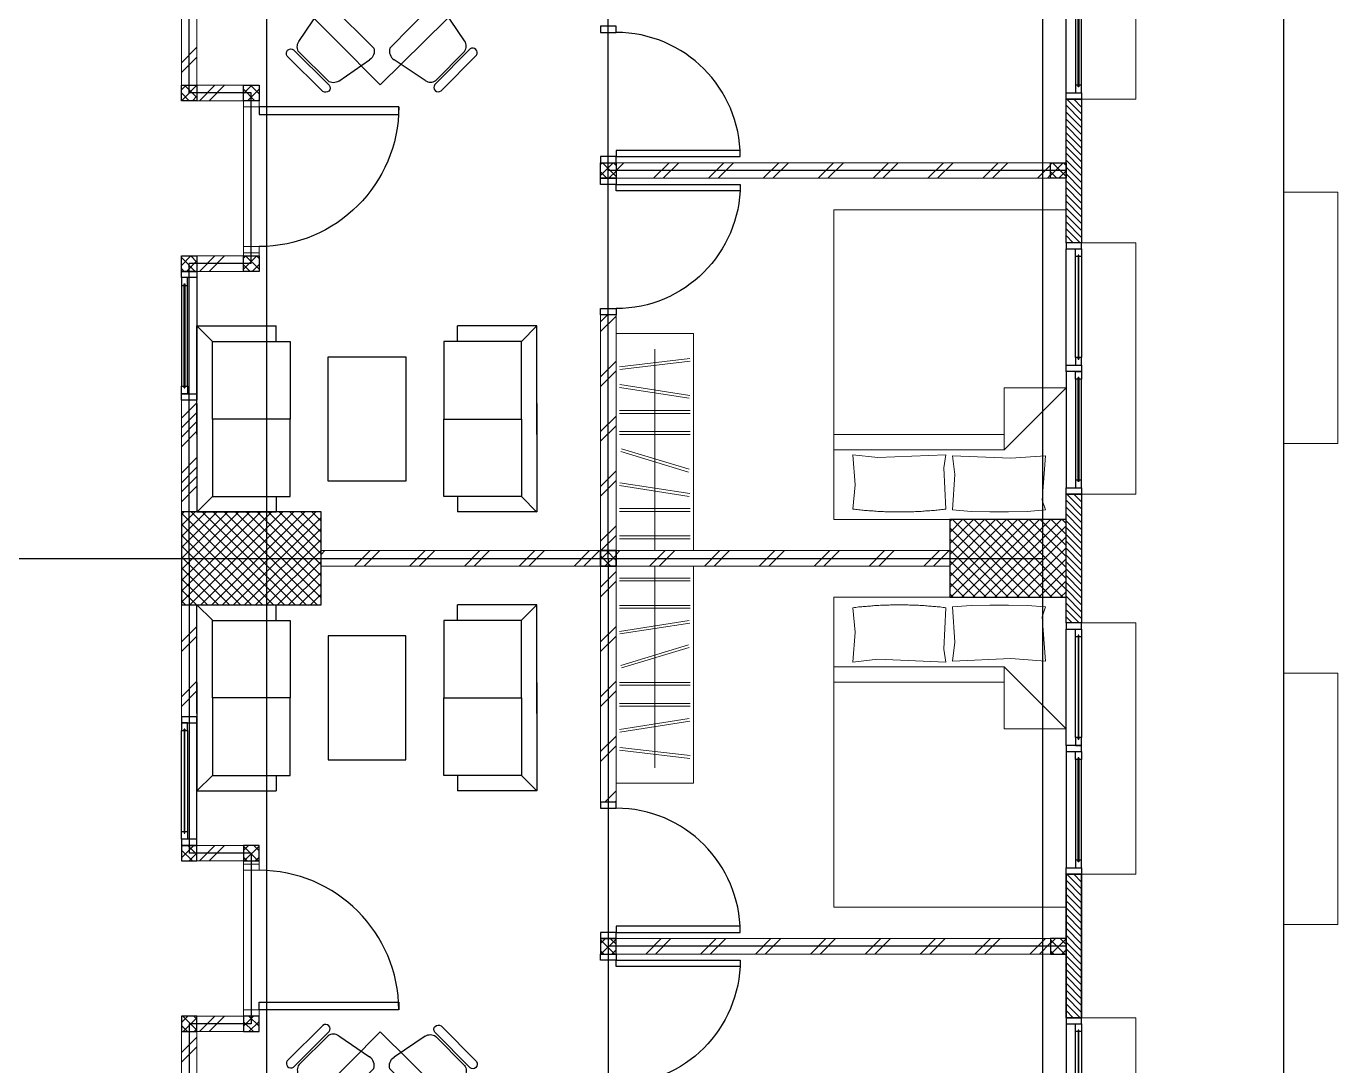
# Model space of a CAD drawing. Header units: millimetres. Extents: x -324 to 75, y -297 to 70.
# Drawn here: x -47.91 to -39.46, y 22.61 to 29.31 of the extents above; entities that cross this region are included whole.
import ezdxf

# ---------------------------------------------------------------- set-up
doc = ezdxf.new("R2010")
doc.units = ezdxf.units.MM
doc.layers.get('defpoints').update_dxf_attribs({"color": 1})
for name, color, linetype, lineweight in [('ars', 11, 'Continuous', 0), ('KOL', 1, 'Continuous', 30), ('KOLOM', 4, 'Continuous', 9), ('lan', 7, 'Continuous', 15), ('tem', 5, 'Continuous', 20)]:
    doc.layers.add(name, color=color, linetype=linetype, lineweight=lineweight)
doc.layers.add('as', color=1, linetype='Continuous', plot=False)
doc.layers.add('FURNITURE', color=68, linetype='Continuous')
doc.layers.add('Kusen', color=30, linetype='Continuous')
doc.styles.add('ATTR', font='romans.shx', dxfattribs={"width": 0.8, "height": 0.56})
pattern_1 = [(45, (3.915, 5.39455), (-0.1767767, 0.1767767), []), (45, (3.9775, 5.39455), (-0.1767767, 0.1767767), [])]

# ---------------------------------------------------------------- blocks, each defined once
blk = doc.blocks.new('T. J1')
at = {"layer": 'Kusen'}
for p, q in [((-0.7188, 0.1), (-0.0688, 0.1)), ((0.7212, 0.1), (0.0712, 0.1)), ((-0.0188, 0), (-0.7688, 0)), ((-0.0688, 0.06), (-0.7188, 0.06)), ((0.0212, 0), (0.7712, 0)), ((0.0712, 0.06), (0.7212, 0.06))]:
    blk.add_line(p, q, dxfattribs=at)
for points in [[(-0.8088, 0), (-0.7688, 0), (-0.7688, 0.1), (-0.8088, 0.1)], [(-0.0188, 0), (0.0212, 0), (0.0212, 0.1), (-0.0188, 0.1)], [(0.8112, 0), (0.7712, 0), (0.7712, 0.1), (0.8112, 0.1)]]:
    blk.add_lwpolyline(points, close=True, dxfattribs=at)
for points in [[(-0.7188, 0.0775), (-0.7188, 0.06), (-0.7688, 0.06), (-0.7688, 0.1), (-0.7188, 0.1), (-0.7188, 0.0825), (-0.7288, 0.0825), (-0.7288, 0.0775), (-0.7188, 0.0775)], [(-0.0688, 0.0775), (-0.0688, 0.06), (-0.0188, 0.06), (-0.0188, 0.1), (-0.0688, 0.1), (-0.0688, 0.0825), (-0.0588, 0.0825), (-0.0588, 0.0775), (-0.0688, 0.0775)], [(0.0712, 0.0775), (0.0712, 0.06), (0.0212, 0.06), (0.0212, 0.1), (0.0712, 0.1), (0.0712, 0.0825), (0.0612, 0.0825), (0.0612, 0.0775), (0.0712, 0.0775)], [(0.7212, 0.0775), (0.7212, 0.06), (0.7712, 0.06), (0.7712, 0.1), (0.7212, 0.1), (0.7212, 0.0825), (0.7312, 0.0825), (0.7312, 0.0775), (0.7212, 0.0775)]]:
    blk.add_lwpolyline(points, dxfattribs=at)
at = {"layer": 'Kusen', "color": 141}
for points in [[(-0.7288, 0.0775), (-0.0588, 0.0775), (-0.0588, 0.0825), (-0.7288, 0.0825)], [(0.7312, 0.0775), (0.0612, 0.0775), (0.0612, 0.0825), (0.7312, 0.0825)]]:
    blk.add_lwpolyline(points, close=True, dxfattribs=at)
blk = doc.blocks.new('T. J2')
at = {"layer": 'Kusen'}
for p, q in [((-0.3692, 0.1), (0.2808, 0.1)), ((-0.4192, 0), (0.3308, 0)), ((0.2808, 0.06), (-0.3692, 0.06))]:
    blk.add_line(p, q, dxfattribs=at)
for points in [[(-0.4592, 0), (-0.4192, 0), (-0.4192, 0.1), (-0.4592, 0.1)], [(0.3308, 0), (0.3708, 0), (0.3708, 0.1), (0.3308, 0.1)]]:
    blk.add_lwpolyline(points, close=True, dxfattribs=at)
for points in [[(-0.3692, 0.0775), (-0.3692, 0.06), (-0.4192, 0.06), (-0.4192, 0.1), (-0.3692, 0.1), (-0.3692, 0.0825), (-0.3792, 0.0825), (-0.3792, 0.0775), (-0.3692, 0.0775)], [(0.2808, 0.0775), (0.2808, 0.06), (0.3308, 0.06), (0.3308, 0.1), (0.2808, 0.1), (0.2808, 0.0825), (0.2908, 0.0825), (0.2908, 0.0775), (0.2808, 0.0775)]]:
    blk.add_lwpolyline(points, dxfattribs=at)
at = {"layer": 'Kusen', "color": 141}
blk.add_lwpolyline([(-0.3792, 0.0775), (0.2908, 0.0775), (0.2908, 0.0825), (-0.3792, 0.0825)], close=True, dxfattribs=at)
blk = doc.blocks.new('P.80')
at = {"layer": 'Kusen'}
for points in [[(-69.8094, -74.8368), (-69.7694, -74.8368), (-69.7694, -74.0368), (-69.8094, -74.0368)], [(-70.6094, -74.9368), (-70.5694, -74.9368), (-70.5694, -74.8368), (-70.6094, -74.8368)], [(-69.7694, -74.9368), (-69.7294, -74.9368), (-69.7294, -74.8368), (-69.7694, -74.8368)]]:
    blk.add_lwpolyline(points, close=True, dxfattribs=at)
blk.add_arc((-69.7694, -74.8368), 0.8, 90, 180, dxfattribs=at)
blk = doc.blocks.new('K 10.10')
at = {"layer": 'ars'}
h = blk.add_hatch(dxfattribs=at)
h.set_pattern_fill('_USER', color=256, scale=0.05, angle=45, double=1, pattern_type=0)
h.set_pattern_definition([(45, (0, 0), (-0.035355339, 0.035355339), []), (135, (0, 0), (-0.035355339, -0.035355339), [])])
h.paths.add_polyline_path([(1560.5383, 1380.4069), (1560.6383, 1380.4069), (1560.6383, 1380.5069), (1560.5383, 1380.5069)])
at = {"layer": 'KOL'}
blk.add_lwpolyline([(1560.5383, 1380.4069), (1560.6383, 1380.4069), (1560.6383, 1380.5069), (1560.5383, 1380.5069)], close=True, dxfattribs=at)
blk = doc.blocks.new('P-90')
at = {"layer": 'Kusen'}
blk.add_lwpolyline([(374.6908, -21.5979), (374.7408, -21.5979), (374.7408, -22.4979), (374.6908, -22.4979)], close=True, dxfattribs=at)
at = {"layer": 'Kusen', "lineweight": 9}
for points in [[(373.8008, -22.4979), (373.8408, -22.4979), (373.8408, -22.5979), (373.8008, -22.5979)], [(374.7408, -22.4979), (374.7808, -22.4979), (374.7808, -22.5979), (374.7408, -22.5979)]]:
    blk.add_lwpolyline(points, close=True, dxfattribs=at)
at = {"layer": 'Kusen'}
blk.add_arc((374.7408, -22.4979), 0.9, 90, 180, dxfattribs=at)
blk = doc.blocks.new('BED1')
at = {"color": 0, "linetype": 'Continuous'}
for points in [[(1.9976, 0), (1.9976, 1.4976), (0, 1.4976), (0, 0), (1.9976, 0)], [(1.5484, 1.0993), (1.1489, 1.0993), (1.1489, 1.4976), (1.5484, 1.0993)], [(1.9346, 1.3656), (1.9443, 1.2458), (1.9467, 1.1259), (1.9467, 1.0061), (1.9443, 0.8862), (1.9346, 0.7663), (1.707, 0.7809), (1.586, 0.7663), (1.6017, 1.1404), (1.586, 1.3656), (1.8717, 1.3426), (1.9346, 1.3656)], [(1.4492, 1.0993), (1.4492, 0)], [(1.5484, 1.0993), (1.5484, 0)], [(1.9298, 0.1235), (1.7724, 0.138), (1.5799, 0.1235), (1.5981, 0.2833), (1.5799, 0.7228), (1.6634, 0.7094), (1.9298, 0.7228)], [(1.9298, 0.1235), (1.931, 0.1332), (1.9322, 0.1429), (1.9334, 0.1513), (1.9346, 0.161), (1.9346, 0.1707), (1.9358, 0.1804), (1.937, 0.1889), (1.9383, 0.1985), (1.9383, 0.2082), (1.9395, 0.2179), (1.9407, 0.2264), (1.9407, 0.2361), (1.9419, 0.2458), (1.9419, 0.2542), (1.9431, 0.2639), (1.9431, 0.2736), (1.9443, 0.2833), (1.9443, 0.2918), (1.9455, 0.3015), (1.9455, 0.3111), (1.9455, 0.3208), (1.9467, 0.3293), (1.9467, 0.339), (1.9467, 0.3487), (1.9467, 0.3584), (1.9479, 0.3668), (1.9479, 0.3765), (1.9479, 0.3862), (1.9479, 0.3959), (1.9479, 0.4044), (1.9479, 0.414), (1.9479, 0.4237), (1.9479, 0.4334), (1.9479, 0.4419), (1.9479, 0.4516), (1.9479, 0.4613), (1.9479, 0.4709), (1.9479, 0.4794), (1.9467, 0.4891), (1.9467, 0.4988), (1.9467, 0.5085), (1.9467, 0.5169), (1.9455, 0.5266), (1.9455, 0.5363), (1.9455, 0.546), (1.9443, 0.5545), (1.9443, 0.5642), (1.9431, 0.5738), (1.9431, 0.5835), (1.9419, 0.592), (1.9419, 0.6017), (1.9407, 0.6114), (1.9407, 0.6199), (1.9395, 0.6295), (1.9383, 0.6392), (1.9383, 0.6489), (1.937, 0.6574), (1.9358, 0.6671), (1.9346, 0.6768), (1.9346, 0.6864), (1.9334, 0.6949), (1.9322, 0.7046), (1.931, 0.7143), (1.9298, 0.7228)]]:
    blk.add_lwpolyline(points, dxfattribs=at)
blk = doc.blocks.new('LEMARI1')
for points in [[(0.6998, 0.4988), (-0.6998, 0.4988)], [(-0.6998, 0), (0.6998, 0), (0.6998, 0.4988), (-0.6998, 0.4988), (-0.6998, 0)], [(-0.5387, 0.4758), (-0.4855, 0.023)], [(-0.4685, 0.0254), (-0.5206, 0.477)], [(-0.3002, 0.4746), (-0.3705, 0.0242)], [(-0.3523, 0.0218), (-0.2821, 0.4709)], [(-0.2034, 0.477), (-0.2034, 0.0218)], [(-0.1852, 0.0218), (-0.1852, 0.477)], [(-0.0678, 0.477), (-0.0678, 0.0218)], [(-0.0496, 0.0218), (-0.0496, 0.477)], [(0.1755, 0.4722), (0.0436, 0.0363)], [(0.0605, 0.0315), (0.1937, 0.4673)], [(0.3317, 0.4746), (0.2627, 0.0242)], [(0.2797, 0.0218), (0.3499, 0.4709)], [(0.4286, 0.477), (0.4286, 0.0218)], [(0.4467, 0.0218), (0.4467, 0.477)], [(0.6053, 0.477), (0.6053, 0.0218)], [(0.6235, 0.0218), (0.6235, 0.477)], [(0.6998, 0.2494), (-0.5993, 0.2494)]]:
    blk.add_lwpolyline(points)
blk = doc.blocks.new('Manager Chair')
for p, q in [((6.793595, 0), (-6.793595, 0)), ((6.793595, -2.40006), (-6.793595, -2.40006)), ((5.764665, -3), (-5.250155, -3)), ((-7.308135, -5), (-9.242845, -14.93924)), ((7.82266, -5), (9.757352, -14.93924)), ((-7.822645, -18), (8.337156, -18))]:
    blk.add_line(p, q)
for centre, radius, start, end in [((-6.608415, -1.20003), 1.214231, 98.77222, 261.2278), ((-4.915795, -5.40289), 2.426032, 97.92188, 170.4409), ((5.430285, -5.40292), 2.42607, 9.559852, 82.07782), ((6.608435, -1.20003), 1.214228, 278.7714, 81.22861), ((-6.352795, -15.45813), 2.936262, 169.8216, 239.9611), ((6.867295, -15.45813), 2.936262, 300.0388, 10.17842)]:
    blk.add_arc(centre, radius, start, end)
at = {"style": 'ATTR', "width": 0.8, "flags": 9}
blk.add_attdef('ESTCODE', (0, 0), '', height=0.003816, dxfattribs=at)
blk = doc.blocks.new('mj makan')
blk.add_lwpolyline([(-0.0055, 1.1314), (0.5629, 0.5684), (0, 0), (-0.5684, 0.5629)], close=True)
for p, xscale, yscale, zscale, rotation in [((-0.4923, 1.0685), -0.02383953608250516, 0.02383953608250516, 0.02383953608250516, 44.72219960516194), ((0.4614, 1.0156), -0.02383953608250517, 0.02383953608250517, 0.02383953608250517, 314.7221996051619)]:
    blk.add_blockref('Manager Chair', p, dxfattribs=dict(xscale=xscale, yscale=yscale, zscale=zscale, rotation=rotation))
at = {"extrusion": (0, 0, -1)}
for p, xscale, yscale, zscale, rotation in [((0.4971, 0.0786), -0.0238395360825052, 0.0238395360825052, -0.0238395360825052, 225.2778003948382), ((-0.457, 0.1222), -0.02383953608250516, 0.02383953608250516, -0.02383953608250516, 135.277800394838)]:
    blk.add_blockref('Manager Chair', p, dxfattribs=dict(at, xscale=xscale, yscale=yscale, zscale=zscale, rotation=rotation))
blk = doc.blocks.new('tamu02')
at = {"linetype": 'Continuous'}
for points in [[(-0.5005, 1.2448), (-0.5998, 1.3453)], [(0.1005, 1.3453), (-0.5985, 1.3453), (-0.5985, 0.8339)], [(-0.0993, 1.3453), (0.5998, 1.3453), (0.5998, 0.8339)], [(0.5005, 1.2448), (0.5998, 1.3453)], [(-0.4993, 0.7444), (0, 0.7444), (0, 1.2448), (-0.4993, 1.2448), (-0.4993, 0.7444)], [(0.5005, 0.7444), (0, 0.7444), (0, 1.2448), (0.5005, 1.2448), (0.5005, 0.7444)], [(-0.4993, 0.8339), (-0.5985, 0.8339)], [(0.5005, 0.8339), (0.5998, 0.8339)], [(-0.4993, -0.2444), (0, -0.2444), (0, -0.7448), (-0.4993, -0.7448), (-0.4993, -0.2444)], [(0.5005, -0.2444), (0, -0.2444), (0, -0.7448), (0.5005, -0.7448), (0.5005, -0.2444)], [(0.1005, -0.8453), (-0.5985, -0.8453), (-0.5985, -0.3339)], [(-0.4993, -0.3339), (-0.5985, -0.3339)], [(-0.0993, -0.8453), (0.5998, -0.8453), (0.5998, -0.3339)], [(0.5005, -0.3339), (0.5998, -0.3339)], [(-0.5005, -0.7448), (-0.5998, -0.8453)], [(0.5005, -0.7448), (0.5998, -0.8453)]]:
    blk.add_lwpolyline(points, dxfattribs=at)
blk.add_lwpolyline([(0.4, 0.5), (0.4, 0), (-0.4, 0), (-0.4, 0.5), (0.4, 0.5)])
blk = doc.blocks.new('typikal-1')
at = {"layer": 'as'}
for p, q in [((2.5, 5.15), (2.5, 2.2)), ((0, 2.2), (6.2, 2.2)), ((1.9, -0.1), (1.9, -0.5)), ((1.9, -0.1), (3, -0.1)), ((3, -0.1), (3, -0.5)), ((0, -0.5), (1.9, -0.5)), ((3, -0.5), (6.2, -0.5))]:
    blk.add_line(p, q, dxfattribs=at)
at = {"layer": 'KOL'}
blk.add_lwpolyline([(2.035, 5.15), (2.96, 5.15), (2.96, 5.25), (2.035, 5.25)], close=True, dxfattribs=at)
at = {"layer": 'lan'}
blk.add_line((2.91, -0.15), (2.01, -0.15), dxfattribs=at)
at = {"layer": 'tem'}
for points in [[(2.45, 2.25), (2.55, 2.25), (2.55, 5.05), (2.45, 5.05)], [(0.05, 2.25), (-0.05, 2.25), (-0.05, 4.4), (0.05, 4.4)], [(1.57, 2.25), (0.05, 2.25), (0.05, 2.15), (1.57, 2.15)], [(-0.05, 2.15), (0.05, 2.15), (0.05, 0.35), (-0.05, 0.35)], [(0.05, 2.15), (-0.05, 2.15), (-0.05, 0.35), (0.05, 0.35)], [(1.97, -0.15), (1.95, -0.15), (1.95, -0.05), (1.97, -0.05)], [(1.95, -0.45), (1.85, -0.45), (1.85, -0.15), (1.95, -0.15)], [(2.95, -0.45), (3.05, -0.45), (3.05, -0.15), (2.95, -0.15)], [(1.02, -0.45), (0.3, -0.45), (0.3, -0.55), (1.02, -0.55)], [(3.05, -0.55), (4.35, -0.55), (4.35, -0.45), (3.05, -0.45)]]:
    blk.add_lwpolyline(points, close=True, dxfattribs=at)
at = {"layer": 'ars', "xscale": -1}
for name, p in [('BED1', (2.2476, 3.6524)), ('LEMARI1', (0.7498, 2.25))]:
    blk.add_blockref(name, p, dxfattribs=at)
at = {"layer": 'FURNITURE', "xscale": -1, "rotation": 180}
blk.add_blockref('tamu02', (0.8985, 0.8953), dxfattribs=at)
at = {"layer": 'FURNITURE'}
blk.add_blockref('mj makan', (3.6205, 0.1681), dxfattribs=at)
at = {"layer": 'KOLOM', "extrusion": (0, 0, -1), "xscale": -1, "zscale": -1, "rotation": 180}
for p in [(-1563.0883, 1385.5569), (-1560.5883, 1382.6569), (-1563.0883, 1382.6569), (-1562.4883, 1380.3569), (-1563.5883, 1380.3569), (-1562.4883, 1379.9569), (-1563.5883, 1379.9569)]:
    blk.add_blockref('K 10.10', p, dxfattribs=at)
at = {"layer": 'KOLOM', "extrusion": (0, 0, -1), "zscale": -1, "rotation": 180}
blk.add_blockref('K 10.10', (1560.5883, 1382.6569), dxfattribs=at)
at = {"layer": 'Kusen'}
for name, p in [('T. J1', (1.2238, 5.15)), ('T. J2', (3.4192, 5.15)), ('P.80', (72.1794, 77.0868)), ('P-90', (-371.8308, 22.4479))]:
    blk.add_blockref(name, p, dxfattribs=at)
at = {"layer": 'Kusen', "xscale": -1}
blk.add_blockref('P.80', (-67.1794, 77.0868), dxfattribs=at)
at = {"layer": 'Kusen', "rotation": 180}
blk.add_blockref('T. J2', (1.3908, -0.45), dxfattribs=at)
blk = doc.blocks.new("k3'")
at = {"layer": 'ars'}
h = blk.add_hatch(dxfattribs=at)
h.set_pattern_fill('_USER', color=256, scale=0.05, angle=45, double=1, pattern_type=0)
h.set_pattern_definition([(45, (0, -4.975), (-0.03535534, 0.03535534), []), (135, (0, -4.975), (-0.03535534, -0.03535534), [])])
h.paths.add_polyline_path([(-0.25, -0.375), (0.25, -0.375), (0.25, 0.375), (-0.25, 0.375)])
at = {"layer": 'KOL'}
blk.add_lwpolyline([(-0.25, -0.375), (0.25, -0.375), (0.25, 0.375), (-0.25, 0.375)], close=True, dxfattribs=at)
blk = doc.blocks.new("k1'")
at = {"layer": 'ars'}
h = blk.add_hatch(dxfattribs=at)
h.set_pattern_fill('_USER', color=256, scale=0.05, angle=45, double=1, pattern_type=0)
h.set_pattern_definition([(45, (0, -5), (-0.03535534, 0.03535534), []), (135, (0, -5), (-0.03535534, -0.03535534), [])])
h.paths.add_polyline_path([(-0.3, -0.45), (0.3, -0.45), (0.3, 0.45), (-0.3, 0.45)])
at = {"layer": 'KOL'}
blk.add_lwpolyline([(-0.3, -0.45), (0.3, -0.45), (0.3, 0.45), (-0.3, 0.45)], close=True, dxfattribs=at)
blk = doc.blocks.new('A-2')
at = {"layer": 'ars'}
h = blk.add_hatch(dxfattribs=at)
h.set_pattern_fill('TEMBOK', color=256, scale=0.25)
h.set_pattern_definition([(45, (-1.54016, -18.19545), (-0.1767767, 0.1767767), []), (45, (-1.47766, -18.19545), (-0.1767767, 0.1767767), [])])
h.paths.add_polyline_path([(5.71, 31.1695), (5.81, 31.1695), (5.81, 32.4695), (5.71, 32.4695)])
h = blk.add_hatch(dxfattribs=at)
h.set_pattern_fill('TEMBOK', color=256, scale=0.25)
h.set_pattern_definition([(45, (1.015, 18.29454), (-0.1767767, 0.1767767), []), (45, (1.0775, 18.29454), (-0.1767767, 0.1767767), [])])
h.paths.add_polyline_path([(6.11, 31.0695), (5.81, 31.0695), (5.81, 31.1695), (6.11, 31.1695)])
h = blk.add_hatch(dxfattribs=at)
h.set_pattern_fill('ANSI31', color=256, scale=0.25, angle=90, style=0)
h.set_pattern_definition([(135, (380.989583, 506.393277), (-0.0220970869, -0.0220970869), [])])
h.paths.add_polyline_path([(11.41, 31.0795), (11.41, 30.1545), (11.51, 30.1545), (11.51, 31.0795)])
h = blk.add_hatch(dxfattribs=at)
h.set_pattern_fill('TEMBOK', color=256, scale=0.25)
h.set_pattern_definition(pattern_1)
h.paths.add_polyline_path([(11.31, 30.5695), (8.51, 30.5695), (8.51, 30.6695), (11.31, 30.6695)])
h = blk.add_hatch(dxfattribs=at)
h.set_pattern_fill('TEMBOK', color=256, scale=0.25)
h.set_pattern_definition([(45, (1.015, 17.19454), (-0.1767767, 0.1767767), []), (45, (1.0775, 17.19454), (-0.1767767, 0.1767767), [])])
h.paths.add_polyline_path([(6.11, 29.9695), (5.81, 29.9695), (5.81, 30.0695), (6.11, 30.0695)])
h = blk.add_hatch(dxfattribs=at)
h.set_pattern_fill('TEMBOK', color=256, scale=0.25)
h.set_pattern_definition([(45, (11.51, 70.03455), (-0.1767767, 0.1767767), []), (45, (11.5725, 70.03455), (-0.1767767, 0.1767767), [])])
h.paths.add_polyline_path([(8.51, 28.1695), (8.51, 29.6895), (8.41, 29.6895), (8.41, 28.1695)])
h = blk.add_hatch(dxfattribs=at)
h.set_pattern_fill('TEMBOK', color=256, scale=0.25)
h.set_pattern_definition([(45, (-1.54016, -22.37546), (-0.1767767, 0.1767767), []), (45, (-1.47766, -22.37546), (-0.1767767, 0.1767767), [])])
h.paths.add_polyline_path([(5.71, 29.1395), (5.81, 29.1395), (5.81, 28.4195), (5.71, 28.4195)])
h = blk.add_hatch(dxfattribs=at)
h.set_pattern_fill('TEMBOK', color=256, scale=0.25)
h.set_pattern_definition([(45, (-1.54016, -21.54642), (-0.1767767, 0.1767767), []), (45, (-1.47766, -21.54642), (-0.1767767, 0.1767767), [])])
h.paths.add_polyline_path([(5.71, 28.4195), (5.81, 28.4195), (5.81, 29.1186), (5.71, 29.1186)])
h = blk.add_hatch(dxfattribs=at)
h.set_pattern_fill('ANSI31', color=256, scale=0.25, angle=90, style=0)
h.set_pattern_definition([(135, (380.989583, 503.848277), (-0.0220970869, -0.0220970869), [])])
h.paths.add_polyline_path([(11.41, 28.5345), (11.41, 27.7045), (11.51, 27.7045), (11.51, 28.5345)])
h = blk.add_hatch(dxfattribs=at)
h.set_pattern_fill('TEMBOK', color=256, scale=0.25)
h.set_pattern_definition([(45, (2.015, 15.29454), (-0.1767767, 0.1767767), []), (45, (2.0775, 15.29454), (-0.1767767, 0.1767767), [])])
h.paths.add_polyline_path([(8.41, 28.0695), (6.61, 28.0695), (6.61, 28.1695), (8.41, 28.1695)])
h = blk.add_hatch(dxfattribs=at)
h.set_pattern_fill('TEMBOK', color=256, scale=0.25)
h.set_pattern_definition([(45, (3.915, 15.29455), (-0.1767767, 0.1767767), []), (45, (3.9775, 15.29455), (-0.1767767, 0.1767767), [])])
h.paths.add_polyline_path([(10.66, 28.0695), (8.51, 28.0695), (8.51, 28.1695), (10.66, 28.1695)])
h = blk.add_hatch(dxfattribs=at)
h.set_pattern_fill('TEMBOK', color=256, scale=0.25)
h.set_pattern_definition([(45, (1.15984, -23.69545), (-0.1767767, 0.1767767), []), (45, (1.22234, -23.69545), (-0.1767767, 0.1767767), [])])
h.paths.add_polyline_path([(8.41, 28.0695), (8.51, 28.0695), (8.51, 26.5495), (8.41, 26.5495)])
h = blk.add_hatch(dxfattribs=at)
h.set_pattern_fill('TEMBOK', color=256, scale=0.25)
h.set_pattern_definition([(45, (-1.54016, -23.69545), (-0.1767767, 0.1767767), []), (45, (-1.47766, -23.69545), (-0.1767767, 0.1767767), [])])
h.paths.add_polyline_path([(5.71, 27.8195), (5.81, 27.8195), (5.81, 27.0995), (5.71, 27.0995)])
h = blk.add_hatch(dxfattribs=at)
h.set_pattern_fill('TEMBOK', color=256, scale=0.25)
h.set_pattern_definition([(45, (1.015, 13.39455), (-0.1767767, 0.1767767), []), (45, (1.0775, 13.39455), (-0.1767767, 0.1767767), [])])
h.paths.add_polyline_path([(6.11, 26.1695), (5.81, 26.1695), (5.81, 26.2695), (6.11, 26.2695)])
h = blk.add_hatch(dxfattribs=at)
h.set_pattern_fill('ANSI31', color=256, scale=0.25, angle=90, style=0)
h.set_pattern_definition([(135, (380.989583, 501.398277), (-0.0220970869, -0.0220970869), [])])
h.paths.add_polyline_path([(11.41, 26.0845), (11.41, 25.1595), (11.51, 25.1595), (11.51, 26.0845)])
h = blk.add_hatch(dxfattribs=at)
h.set_pattern_fill('TEMBOK', color=256, scale=0.25)
h.set_pattern_definition(pattern_1)
h.paths.add_polyline_path([(11.31, 25.6695), (8.51, 25.6695), (8.51, 25.5695), (11.31, 25.5695)])
h = blk.add_hatch(dxfattribs=at)
h.set_pattern_fill('TEMBOK', color=256, scale=0.25)
h.set_pattern_definition([(45, (1.015, 12.29455), (-0.1767767, 0.1767767), []), (45, (1.0775, 12.29455), (-0.1767767, 0.1767767), [])])
h.paths.add_polyline_path([(6.11, 25.0695), (5.81, 25.0695), (5.81, 25.1695), (6.11, 25.1695)])
h = blk.add_hatch(dxfattribs=at)
h.set_pattern_fill('TEMBOK', color=256, scale=0.25)
h.set_pattern_definition([(45, (-1.54016, -26.69545), (-0.1767767, 0.1767767), []), (45, (-1.47766, -26.69545), (-0.1767767, 0.1767767), [])])
h.paths.add_polyline_path([(5.71, 25.0695), (5.81, 25.0695), (5.81, 23.7695), (5.71, 23.7695)])
blk.add_line((12.81, 40.7695), (12.81, 15.4695))
at = {"layer": 'as'}
for p, q in [((6.26, 13.2195), (6.26, 42.9995)), ((11.26, 15.7195), (11.26, 40.5195)), ((-1.84, 28.1195), (11.26, 28.1195))]:
    blk.add_line(p, q, dxfattribs=at)
at = {"layer": 'KOL'}
for points in [[(11.41, 30.1545), (11.41, 31.0795), (11.51, 31.0795), (11.51, 30.1545)], [(11.41, 27.7045), (11.41, 28.5345), (11.51, 28.5345), (11.51, 27.7045)], [(11.41, 25.1595), (11.41, 26.0845), (11.51, 26.0845), (11.51, 25.1595)]]:
    blk.add_lwpolyline(points, close=True, dxfattribs=at)
at = {"layer": 'lan'}
for p, q in [((11.86, 31.0795), (11.86, 31.9095)), ((11.51, 31.0795), (11.86, 31.0795)), ((12.81, 30.4795), (13.16, 30.4795)), ((13.16, 30.4795), (13.16, 28.8595)), ((11.51, 30.1545), (11.86, 30.1545)), ((11.86, 28.5345), (11.86, 30.1545)), ((13.16, 28.8595), (12.81, 28.8595)), ((11.51, 28.5345), (11.86, 28.5345)), ((11.51, 27.7045), (11.86, 27.7045)), ((11.86, 27.7045), (11.86, 26.0845)), ((12.81, 27.3795), (13.16, 27.3795)), ((13.16, 27.3795), (13.16, 25.7595)), ((11.51, 26.0845), (11.86, 26.0845)), ((13.16, 25.7595), (12.81, 25.7595)), ((11.51, 25.1595), (11.86, 25.1595)), ((11.86, 25.1595), (11.86, 24.3295))]:
    blk.add_line(p, q, dxfattribs=at)
at = {"layer": 'KOL', "rotation": 90}
for name, p in [("k1'", (6.16, 28.1195)), ("k3'", (11.035, 28.1195))]:
    blk.add_blockref(name, p, dxfattribs=at)
at = {"layer": 'lan', "xscale": -1, "rotation": 270}
blk.add_blockref('typikal-1', (6.26, 28.1195), dxfattribs=at)
at = {"layer": 'lan', "rotation": 270}
blk.add_blockref('typikal-1', (6.26, 28.1195), dxfattribs=at)

msp = doc.modelspace()

# ---------------------------------------------------------------- block references
at = {"layer": 'defpoints'}
msp.add_blockref('A-2', (-52.6163, -2.2441), dxfattribs=at)

doc.saveas('drawing.dxf')
